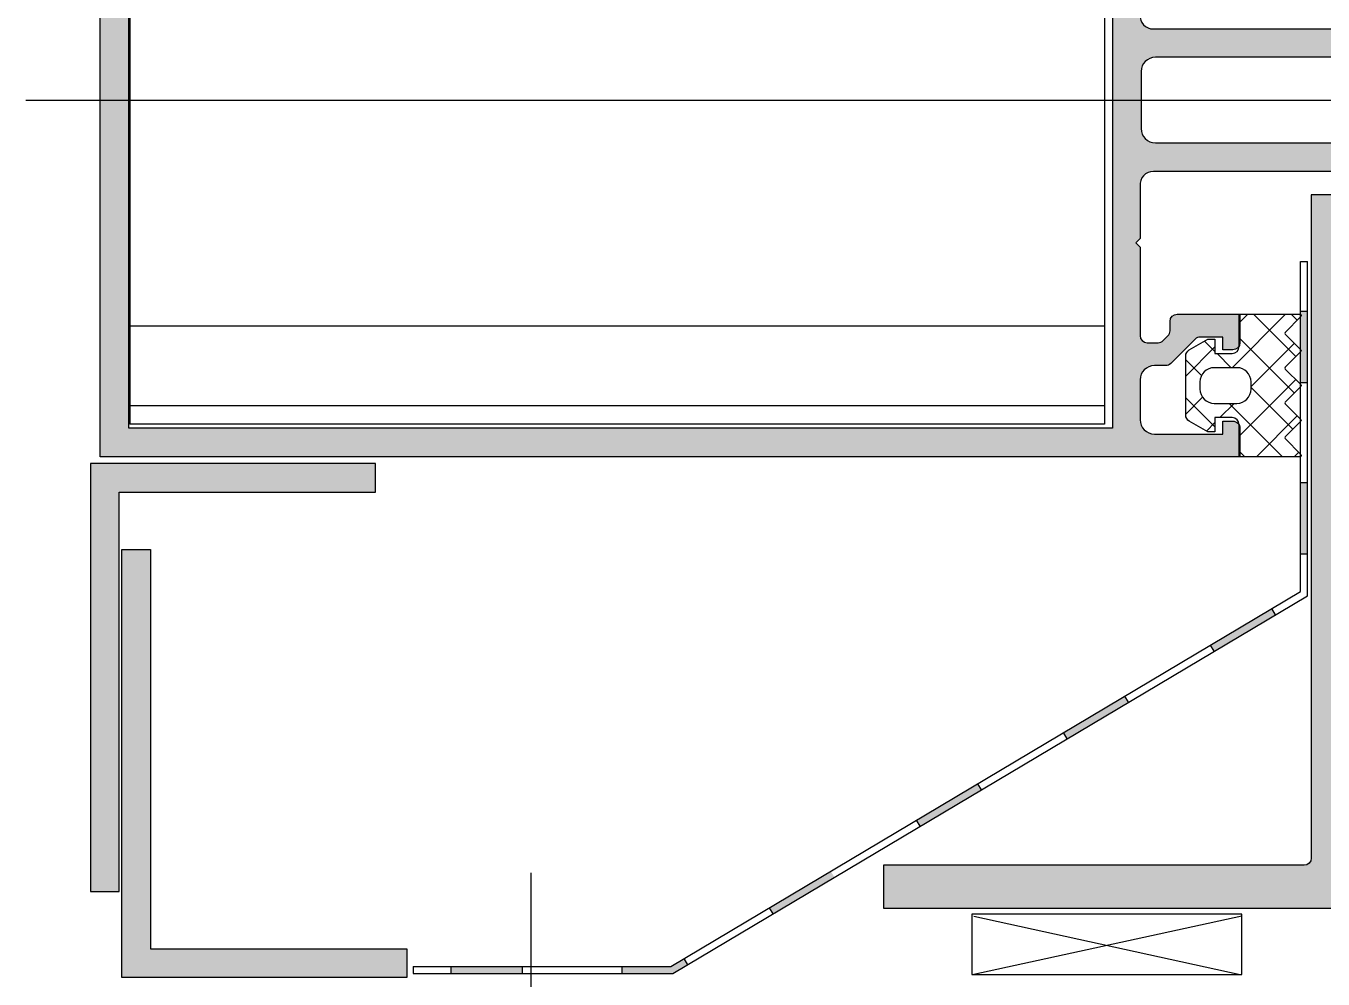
# Model space of a CAD drawing. Header units: millimetres. Extents: x 809 to 8159, y 33 to 4533.
# Drawn here: x 3993.37 to 4002.47, y 1791.98 to 1798.67 of the extents above; entities that cross this region are included whole.
import ezdxf

# ---------------------------------------------------------------- set-up
doc = ezdxf.new("R2010")
doc.units = ezdxf.units.MM
doc.linetypes.add('DASHDOT', pattern=[25.399999999999995, 12.7, -6.349999999999998, 0, -6.349999999999998])
for name, color, linetype in [('EKSEN', 11, 'Continuous'), ('FITILLER', 240, 'Continuous'), ('GORUNUS-TARAMA', 11, 'Continuous')]:
    doc.layers.add(name, color=color, linetype=linetype)

# ---------------------------------------------------------------- blocks, each defined once
blk = doc.blocks.new('ajsdfxcvzx')
h = blk.add_hatch(color=256)
edge = h.paths.add_edge_path()
edge.add_line((35957.79100946785, -6790.879174008876), (35957.72100946785, -6790.879174008876))
edge.add_line((35957.72100946785, -6790.879174008876), (35957.72100946785, -6790.789174008876))
edge.add_line((35957.72100946785, -6790.789174008876), (35957.24100946785, -6790.789174008876))
edge.add_arc((35957.24100946785, -6790.889174008877), 0.1, 90, 180)
edge.add_line((35957.14100946785, -6790.889174008877), (35957.14100946785, -6791.169174008876))
edge.add_arc((35957.24100946785, -6791.169174008876), 0.1, 180, 270)
edge.add_line((35957.24100946785, -6791.269174008876), (35957.32029878973, -6791.269174008876))
edge.add_arc((35957.32029878973, -6791.319174008877), 0.05000000000022739, 404.99999999996317, 449.99999999989575, ccw=False)
edge.add_line((35957.35565412879, -6791.283818669817), (35957.52636480691, -6791.454529347936))
edge.add_arc((35957.56172014597, -6791.419174008876), 0.04999999999986375, 225.0000000000921, 270.0000000000782)
edge.add_line((35957.56172014597, -6791.469174008877), (35957.72100946784, -6791.469174008877))
edge.add_line((35957.72100946785, -6791.469174008877), (35957.72100946785, -6791.379174008876))
edge.add_line((35957.72100946785, -6791.379174008876), (35957.79100946785, -6791.379174008876))
edge.add_arc((35957.79100946785, -6791.429174008877), 0.05, 0, 90, ccw=False)
edge.add_line((35957.84100946785, -6791.429174008877), (35957.84100946785, -6791.629174008876))
edge.add_line((35957.84100946785, -6791.629174008876), (35957.40100946785, -6791.629174008876))
edge.add_arc((35957.40100946785, -6791.579174008876), 0.05, 180, 270, ccw=False)
edge.add_line((35957.35100946785, -6791.579174008876), (35957.35100946785, -6791.512016721351))
edge.add_arc((35957.30100946785, -6791.512016721351), 0.05000000000020464, 360.0000000000783, 405.0000000000369)
edge.add_line((35957.33636480691, -6791.476661382291), (35957.30352209443, -6791.443818669817))
edge.add_arc((35957.26816675538, -6791.479174008877), 0.05000000000000844, 404.9999999998526, 450)
edge.add_line((35957.26816675538, -6791.429174008877), (35957.19100946785, -6791.429174008877))
edge.add_arc((35957.19100946785, -6791.479174008877), 0.05, 90, 180)
edge.add_line((35957.14100946785, -6791.479174008877), (35957.14100946785, -6791.729174008877))
edge.add_line((35957.14100946785, -6791.729174008877), (35957.14100946785, -6792.099174008877))
edge.add_line((35957.14100946785, -6792.099174008876), (35957.11100946785, -6792.129174008876))
edge.add_line((35957.11100946785, -6792.129174008876), (35957.14100946785, -6792.159174008876))
edge.add_line((35957.14100946785, -6792.159174008876), (35957.14100946785, -6792.529174008876))
edge.add_arc((35957.2325411092, -6792.537295531657), 0.0918912427893527, 174.9294740982056, 270.9550491033333)
edge.add_line((35957.23407275056, -6792.629174008876), (35959.51100946785, -6792.629174008876))
edge.add_arc((35959.53100946785, -6792.629174008876), 0.01999999999998181, 180.0000000005211, 360.0000000005211)
edge.add_line((35959.55100946785, -6792.629174008876), (35959.57100946785, -6792.629174008876))
edge.add_arc((35959.59100946785, -6792.629174008876), 0.01999999999998181, 180, 360)
edge.add_line((35959.61100946785, -6792.629174008876), (35960.54100946785, -6792.629174008876))
edge.add_line((35960.54100946785, -6792.629174008876), (35960.54100946785, -6792.769174008877))
edge.add_arc((35960.48100946785, -6792.769174008876), 0.06000000000001365, 270.00000000006514, 360.00000000002166, ccw=False)
edge.add_line((35960.48100946785, -6792.829174008876), (35960.48100946785, -6792.899174008876))
edge.add_arc((35960.45100946786, -6792.899174008877), 0.03000000000001819, 269.9999999998263, 359.99999999982634, ccw=False)
edge.add_line((35960.45100946786, -6792.929174008877), (35960.41100946785, -6792.929174008877))
edge.add_arc((35960.41100946785, -6792.899174008876), 0.0300000000000864, 179.9999999999566, 269.9999999998697, ccw=False)
edge.add_line((35960.38100946785, -6792.899174008876), (35960.38100946785, -6792.829174008876))
edge.add_line((35960.38100946785, -6792.829174008876), (35959.74100946785, -6792.829174008876))
edge.add_line((35959.74100946785, -6792.829174008876), (35959.74100946785, -6793.079174008876))
edge.add_line((35959.74100946785, -6793.079174008876), (35959.69100946785, -6793.129174008876))
edge.add_line((35959.69100946785, -6793.129174008876), (35959.74100946785, -6793.179174008877))
edge.add_line((35959.74100946785, -6793.179174008876), (35959.74100946785, -6793.429174008876))
edge.add_line((35959.74100946785, -6793.429174008876), (35960.38100946785, -6793.429174008876))
edge.add_line((35960.38100946785, -6793.429174008876), (35960.38100946785, -6793.359174008876))
edge.add_arc((35960.41100946785, -6793.359174008876), 0.0300000000000864, 90.00000000013029, 180.0000000000434, ccw=False)
edge.add_line((35960.41100946785, -6793.329174008876), (35960.45100946785, -6793.329174008876))
edge.add_arc((35960.45100946786, -6793.359174008876), 0.03000000000002956, 1.9531398720573634e-10, 90.00000000017371, ccw=False)
edge.add_line((35960.48100946785, -6793.359174008876), (35960.48100946785, -6793.429174008876))
edge.add_arc((35960.48100946785, -6793.489174008876), 0.06000000000001365, 359.99999999997834, 449.99999999993486, ccw=False)
edge.add_line((35960.54100946785, -6793.489174008876), (35960.54100946785, -6793.629174008876))
edge.add_line((35960.54100946785, -6793.629174008876), (35959.61100946785, -6793.629174008876))
edge.add_arc((35959.59100946785, -6793.629174008876), 0.01999999999998181, 360, 540)
edge.add_line((35959.57100946785, -6793.629174008876), (35959.55100946785, -6793.629174008877))
edge.add_arc((35959.53100946785, -6793.629174008876), 0.01999999999998181, 359.9999999994789, 539.9999999994789)
edge.add_line((35959.51100946785, -6793.629174008876), (35957.23407275056, -6793.629174008876))
edge.add_arc((35957.2325411092, -6793.721052486096), 0.09189124278939273, 449.0449508966954, 545.0705259018198)
edge.add_line((35957.14100946785, -6793.729174008876), (35957.14100946785, -6794.099174008876))
edge.add_line((35957.14100946785, -6794.099174008876), (35957.11100946785, -6794.129174008875))
edge.add_line((35957.11100946785, -6794.129174008876), (35957.14100946785, -6794.159174008876))
edge.add_line((35957.14100946785, -6794.159174008876), (35957.14100946785, -6794.529174008876))
edge.add_line((35957.14100946785, -6794.529174008876), (35957.14100946785, -6794.779174008876))
edge.add_arc((35957.19100946785, -6794.779174008876), 0.05, 180, 270)
edge.add_line((35957.19100946785, -6794.829174008876), (35957.26816675538, -6794.829174008876))
edge.add_arc((35957.26816675538, -6794.779174008876), 0.05, 270, 315.0000000001475)
edge.add_line((35957.30352209444, -6794.814529347936), (35957.33636480691, -6794.781686635461))
edge.add_arc((35957.30100946785, -6794.746331296401), 0.05000000000020138, 314.9999999999632, 359.9999999999218)
edge.add_line((35957.35100946785, -6794.746331296401), (35957.35100946785, -6794.679174008876))
edge.add_arc((35957.40100946785, -6794.679174008876), 0.05, 90, 180, ccw=False)
edge.add_line((35957.40100946785, -6794.629174008876), (35957.84100946785, -6794.629174008876))
edge.add_line((35957.84100946785, -6794.629174008876), (35957.84100946785, -6794.829174008876))
edge.add_arc((35957.79100946785, -6794.829174008876), 0.05, 270, 360, ccw=False)
edge.add_line((35957.79100946785, -6794.879174008876), (35957.72100946785, -6794.879174008876))
edge.add_line((35957.72100946785, -6794.879174008876), (35957.72100946785, -6794.789174008876))
edge.add_line((35957.72100946785, -6794.789174008876), (35957.56172014597, -6794.789174008876))
edge.add_arc((35957.56172014597, -6794.839174008875), 0.04999999999986358, 449.9999999999218, 494.9999999999078)
edge.add_line((35957.52636480691, -6794.803818669817), (35957.35565412879, -6794.974529347935))
edge.add_arc((35957.32029878973, -6794.939174008876), 0.05000000000023354, 270.00000000010425, 315.00000000003683, ccw=False)
edge.add_line((35957.32029878973, -6794.989174008876), (35957.24100946785, -6794.989174008876))
edge.add_arc((35957.24100946785, -6795.089174008875), 0.1, 90, 180)
edge.add_line((35957.14100946785, -6795.089174008875), (35957.14100946785, -6795.369174008875))
edge.add_arc((35957.24100946785, -6795.369174008876), 0.1, 180, 270)
edge.add_line((35957.24100946785, -6795.469174008876), (35957.72100946784, -6795.469174008876))
edge.add_line((35957.72100946785, -6795.469174008876), (35957.72100946785, -6795.379174008875))
edge.add_line((35957.72100946785, -6795.379174008876), (35957.79100946785, -6795.379174008876))
edge.add_arc((35957.79100946785, -6795.429174008876), 0.05, 0, 90, ccw=False)
edge.add_line((35957.84100946785, -6795.429174008876), (35957.84100946785, -6795.629174008875))
edge.add_line((35957.84100946785, -6795.629174008876), (35949.84816884593, -6795.629174008876))
edge.add_line((35949.84816884593, -6795.629174008876), (35949.84816884593, -6790.629174008876))
edge.add_line((35949.84816884593, -6790.629174008876), (35957.84100946785, -6790.629174008876))
edge.add_line((35957.84100946785, -6790.629174008876), (35957.84100946785, -6790.829174008876))
edge.add_arc((35957.79100946785, -6790.829174008876), 0.05, 270, 360, ccw=False)
h.paths.add_polyline_path([(35956.94816884593, -6795.427497818223), (35950.04816884593, -6795.427497818223), (35950.04816884593, -6790.827497818223), (35956.94816884593, -6790.827497818223), (35956.94816884593, -6793.127497818223)], flags=16)
edge = h.paths.add_edge_path(flags=16)
edge.add_arc((35959.34816884593, -6792.927497818223), 0.1, 360, 450)
edge.add_line((35959.34816884593, -6792.827497818223), (35957.24816884593, -6792.827497818223))
edge.add_arc((35957.24816884592, -6792.927497818223), 0.1, 90, 180)
edge.add_line((35957.14816884592, -6792.927497818223), (35957.14816884592, -6793.327497818223))
edge.add_arc((35957.24816884592, -6793.327497818223), 0.1, 180, 270)
edge.add_line((35957.24816884592, -6793.427497818222), (35959.34816884592, -6793.427497818222))
edge.add_arc((35959.34816884593, -6793.327497818223), 0.1, 270, 360)
edge.add_line((35959.44816884593, -6793.327497818223), (35959.44816884593, -6792.927497818223))
h = blk.add_hatch(color=256)
edge = h.paths.add_edge_path()
edge.add_arc((35958.98180359095, -6798.191828374045), 0.02999999999965046, 300.0000000311933, 390.000000005558)
edge.add_line((35959.00778435306, -6798.176828374043), (35958.90145319847, -6797.992657411857))
edge.add_line((35958.90145319847, -6797.992657411857), (35959.00778435306, -6797.808486449671))
edge.add_arc((35958.98180359095, -6797.793486449669), 0.02999999999925227, 329.999999994442, 419.9999999688067)
edge.add_line((35958.99680359096, -6797.767505687564), (35958.96072663923, -6797.74667664975))
edge.add_arc((35958.94572663921, -6797.772657411857), 0.03000000000122575, 59.99999997054369, 120.000000017422)
edge.add_line((35958.93072663921, -6797.74667664975), (35958.73680359095, -6797.858638173971))
edge.add_arc((35958.72180359095, -6797.832657411857), 0.02999999999946331, 180, 299.9999999993081, ccw=False)
edge.add_line((35958.69180359095, -6797.832657411857), (35958.69180359095, -6797.702657411857))
edge.add_line((35958.69180359095, -6797.702657411857), (35958.54180359095, -6797.702657411857))
edge.add_line((35958.54180359095, -6797.702657411857), (35958.54180359095, -6797.502657411857))
edge.add_line((35958.54180359095, -6797.502657411857), (35958.69180359095, -6797.502657411857))
edge.add_line((35958.69180359095, -6797.502657411857), (35958.69180359095, -6797.342657385118))
edge.add_arc((35958.71680359095, -6797.342657398488), 0.02500000000145877, -3.064080232206834e-05, 179.9999693591978, ccw=False)
edge.add_line((35958.74180359095, -6797.342657411858), (35958.84180359095, -6797.342657411858))
edge.add_line((35958.84180359095, -6797.342657411858), (35958.94180359095, -6797.442657411857))
edge.add_line((35958.94180359095, -6797.442657411857), (35958.98251426907, -6797.442657411857))
edge.add_line((35958.98251426907, -6797.442657411857), (35959.01180359095, -6797.413368089976))
edge.add_line((35959.01180359095, -6797.413368089976), (35959.01180359095, -6797.342657411858))
edge.add_line((35959.01180359095, -6797.342657411858), (35959.09180359095, -6797.262657411858))
edge.add_line((35959.09180359095, -6797.262657411858), (35959.09180359095, -6797.152657411857))
edge.add_line((35959.09180359095, -6797.152657411857), (35958.96180359095, -6797.152657411857))
edge.add_line((35958.96180359095, -6797.152657411857), (35958.89180359095, -6797.222657411858))
edge.add_line((35958.89180359095, -6797.222657411858), (35958.84180359095, -6797.192657411857))
edge.add_line((35958.84180359095, -6797.192657411857), (35958.54180359095, -6797.192657411857))
edge.add_line((35958.54180359095, -6797.192657411857), (35958.54180359095, -6793.792657411857))
edge.add_line((35958.54180359095, -6793.792657411857), (35958.34180359095, -6793.792657411857))
edge.add_line((35958.34180359095, -6793.792657411857), (35958.34180359095, -6798.442657411857))
edge.add_arc((35958.29180359095, -6798.442657411859), 0.05000000000291038, -89.99999999166238, 2.084391326206969e-09, ccw=False)
edge.add_line((35958.29180359095, -6798.492657411857), (35955.34180359095, -6798.492657411857))
edge.add_line((35955.34180359095, -6798.492657411857), (35955.34180359095, -6798.792657411857))
edge.add_line((35955.34180359095, -6798.792657411857), (35958.59180359095, -6798.792657411857))
edge.add_arc((35958.64180359094, -6798.792657411857), 0.04999999999563443, 0, 180, ccw=False)
edge.add_line((35958.69180359095, -6798.792657411857), (35958.84180359095, -6798.792657411857))
edge.add_line((35958.84180359095, -6798.792657411857), (35958.89180359095, -6798.762657411858))
edge.add_line((35958.89180359095, -6798.762657411858), (35958.96180359095, -6798.832657411857))
edge.add_line((35958.96180359095, -6798.832657411857), (35959.09180359095, -6798.832657411857))
edge.add_line((35959.09180359095, -6798.832657411857), (35959.09180359095, -6798.722657411858))
edge.add_line((35959.09180359095, -6798.722657411858), (35959.01180359095, -6798.642657411858))
edge.add_line((35959.01180359095, -6798.642657411858), (35959.01180359095, -6798.571946733739))
edge.add_line((35959.01180359095, -6798.571946733739), (35958.98251426907, -6798.542657411857))
edge.add_line((35958.98251426907, -6798.542657411857), (35958.94180359095, -6798.542657411857))
edge.add_line((35958.94180359095, -6798.542657411857), (35958.84180359095, -6798.642657411858))
edge.add_line((35958.84180359095, -6798.642657411858), (35958.74180359095, -6798.642657411858))
edge.add_arc((35958.71680359095, -6798.642657411858), 0.02500000000145519, -180, 0, ccw=False)
edge.add_line((35958.69180359095, -6798.642657411858), (35958.69180359095, -6798.482657411857))
edge.add_line((35958.69180359095, -6798.482657411857), (35958.54180359095, -6798.482657411857))
edge.add_line((35958.54180359095, -6798.482657411857), (35958.54180359095, -6798.282657411857))
edge.add_line((35958.54180359095, -6798.282657411857), (35958.69180359095, -6798.282657411857))
edge.add_line((35958.69180359095, -6798.282657411857), (35958.69180359095, -6798.152657411857))
edge.add_arc((35958.72180359095, -6798.152657411858), 0.02999999999883585, 59.999999971412194, 179.999999998263, ccw=False)
edge.add_line((35958.73680359096, -6798.12667664975), (35958.93072663921, -6798.238638173965))
edge.add_arc((35958.94572663921, -6798.212657411858), 0.02999999999758778, 239.999999982578, 300.0000000294563)
edge.add_line((35958.96072663923, -6798.238638173965), (35958.99680359096, -6798.21780913615))
h = blk.add_hatch(color=256)
h.paths.add_polyline_path([(35958.26535951857, -6794.60856517535), (35958.26535951857, -6794.629831169789, -0.5435929324231409), (35958.26886528726, -6794.64624507669), (35958.26535951857, -6794.649750845379), (35958.26535951857, -6794.876951570211), (35958.26738333692, -6794.878975388557, -0.4142135623738858), (35958.2673833369, -6794.891608894428), (35958.26535951857, -6794.893632712766), (35958.26535951857, -6795.10856517535), (35958.31535951857, -6795.10856517535), (35958.31535951857, -6794.60856517535)])
h.paths.add_polyline_path([(35958.26535951857, -6795.80856517535), (35958.26535951857, -6796.30856517535), (35958.31535951857, -6796.30856517535), (35958.31535951857, -6795.80856517535)])
for points in [[(35949.77938826274, -6795.676028217558), (35949.77938826274, -6798.676028217558), (35949.97938826274, -6798.676028217558), (35949.97938826274, -6795.876028217558), (35951.77938826274, -6795.876028217558), (35951.77938826274, -6795.676028217558)], [(35949.99928870768, -6799.279247683626), (35949.99928870768, -6796.279247683626), (35950.19928870768, -6796.279247683626), (35950.19928870768, -6799.079247683626), (35951.99928870768, -6799.079247683626), (35951.99928870768, -6799.279247683626)], [(35954.54183296116, -6798.789829997947), (35954.56740162515, -6798.83279793275), (35954.99708097318, -6798.577111292744), (35954.97151230918, -6798.534143357942)], [(35952.3070158945, -6799.20150586544), (35952.3070158945, -6799.251505865439), (35952.8070158945, -6799.251505865439), (35952.8070158945, -6799.235063465906, -0.0434347581785503), (35952.65725948905, -6799.20150586544)]]:
    blk.add_hatch(color=256).paths.add_polyline_path(points)
h = blk.add_hatch(color=256)
h.paths.add_polyline_path([(35957.63552426696, -6796.948886189907), (35957.66109293096, -6796.99185412471), (35958.09077227899, -6796.736167484704), (35958.06520361499, -6796.693199549902)])
h.paths.add_polyline_path([(35956.60429383169, -6797.56253412592), (35956.62986249569, -6797.605502060724), (35956.89487007684, -6797.447805633588), (35956.87244946379, -6797.402964407512)])
h.paths.add_polyline_path([(35956.87244946379, -6797.402964407512), (35956.89487007684, -6797.447805633588), (35957.05954184372, -6797.349815420718), (35957.03397317972, -6797.306847485915)])
h.paths.add_polyline_path([(35955.7122217048, -6798.093373985492), (35955.67080849087, -6798.176200413349), (35956.02831140845, -6797.963463356731), (35956.00274274445, -6797.920495421929)])
h.paths.add_polyline_path([(35955.57306339643, -6798.176182061934), (35955.59863206042, -6798.219149996737), (35955.67080849087, -6798.176200413349), (35955.7122217048, -6798.093373985492)])
h = blk.add_hatch(color=256)
h.paths.add_polyline_path([(35952.65725948905, -6799.20150586544, 0.0434347581785632), (35952.8070158945, -6799.235063465906), (35952.8070158945, -6799.20150586544)])
h.paths.add_polyline_path([(35953.5070158945, -6799.20150586544), (35953.5070158945, -6799.251505865439), (35953.86376630213, -6799.251505865439), (35953.96719082282, -6799.189961673686), (35953.94162215882, -6799.146993738883), (35953.8500149673, -6799.20150586544)])
at = {"layer": 'FITILLER'}
h = blk.add_hatch(dxfattribs=at)
h.set_pattern_fill('NET', color=256, scale=1.499999999999999, angle=225, style=0)
h.set_pattern_definition([(135, (35971.45091613437, -6782.882584502277), (0.1325825214724776, 0.1325825214724776), []), (44.99999999999994, (35971.45091613437, -6782.882584502277), (0.1325825214724777, -0.1325825214724775), [])])
edge = h.paths.add_edge_path(flags=16)
edge.add_arc((35957.81928337396, -6795.104174008879), 0.1000000000058208, 1.563306236941951e-09, 90)
edge.add_line((35957.81928337396, -6795.004174008876), (35957.66100946785, -6795.004174008876))
edge.add_arc((35957.66100946785, -6795.104174008871), 0.09999999999490683, 90.00000000416884, 180.0000000026055)
edge.add_line((35957.56100946786, -6795.104174008876), (35957.56100946786, -6795.154174008876))
edge.add_arc((35957.66100946785, -6795.154174008881), 0.09999999999854481, 179.9999999973945, 269.9999999958312)
edge.add_line((35957.66100946785, -6795.254174008876), (35957.81928337396, -6795.254174008876))
edge.add_arc((35957.81928337396, -6795.154174008873), 0.1000000000030923, 270, 359.9999999984367)
edge.add_line((35957.91928337397, -6795.154174008876), (35957.91928337397, -6795.104174008876))
edge = h.paths.add_edge_path()
edge.add_line((35957.83600946785, -6794.629174008876), (35958.26179421945, -6794.629174008876))
edge.add_arc((35958.26179421945, -6794.639174008877), 0.01000000000021828, -45.00000000736952, 90, ccw=False)
edge.add_line((35958.26886528726, -6794.64624507669), (35958.15807590909, -6794.757034454777))
edge.add_arc((35958.16439266202, -6794.763351207712), 0.008933237672353924, 135.0000000082495, 224.9999999958752)
edge.add_line((35958.15807590909, -6794.769667960648), (35958.26738333691, -6794.878975388556))
edge.add_arc((35958.26106658397, -6794.885292141488), 0.008933237675569474, -45.00000001237419, 44.999999946378125, ccw=False)
edge.add_line((35958.2673833369, -6794.891608894428), (35958.15807590909, -6795.000916322163))
edge.add_arc((35958.16439266202, -6795.007233075099), 0.008933237672997033, 135.0000000041248, 224.9999999917505)
edge.add_line((35958.15807590909, -6795.013549828034), (35958.26738333691, -6795.122857255943))
edge.add_arc((35958.26106658397, -6795.129174008875), 0.008933237674926363, -45.00000001237419, 44.99999994225328, ccw=False)
edge.add_line((35958.2673833369, -6795.135490761814), (35958.15807590909, -6795.244798189549))
edge.add_arc((35958.16439266202, -6795.251114942485), 0.008933237672997033, 135.0000000041248, 224.9999999958752)
edge.add_line((35958.15807590909, -6795.257431695421), (35958.26738333691, -6795.366739123322))
edge.add_arc((35958.26106658397, -6795.373055876258), 0.008933237672997033, -44.999999991750485, 44.99999999587533, ccw=False)
edge.add_line((35958.26738333691, -6795.379372629193), (35958.15807590909, -6795.488680056937))
edge.add_arc((35958.16439266202, -6795.494996809872), 0.008933237672353924, 135.0000000082495, 224.9999999917505)
edge.add_line((35958.15807590909, -6795.501313562807), (35958.26886528735, -6795.612102941064))
edge.add_arc((35958.26179421954, -6795.619174008876), 0.01000000000007886, -90, 45, ccw=False)
edge.add_line((35958.26179421954, -6795.629174008876), (35957.83600946785, -6795.629174008876))
edge.add_line((35957.83600946785, -6795.629174008876), (35957.83600946785, -6795.404174008876))
edge.add_arc((35957.78600946785, -6795.404174008878), 0.05000000000291038, 2.084408315922602e-09, 90)
edge.add_line((35957.78600946785, -6795.354174008876), (35957.66600946785, -6795.354174008876))
edge.add_line((35957.66600946785, -6795.354174008876), (35957.66600946785, -6795.454174008876))
edge.add_line((35957.66600946785, -6795.454174008876), (35957.61600946785, -6795.454174008876))
edge.add_line((35957.61600946785, -6795.454174008876), (35957.48600946785, -6795.379118473881))
edge.add_arc((35957.51100946785, -6795.335817203691), 0.0499999999982555, 180.0000000020844, 240.0000000065478, ccw=False)
edge.add_line((35957.46100946785, -6795.335817203692), (35957.46100946785, -6794.922530814059))
edge.add_arc((35957.51100946785, -6794.922530814061), 0.04999999999563443, 119.9999999934522, 179.9999999979156, ccw=False)
edge.add_line((35957.48600946785, -6794.879229543871), (35957.61600946785, -6794.804174008876))
edge.add_line((35957.61600946785, -6794.804174008876), (35957.66600946785, -6794.804174008876))
edge.add_line((35957.66600946785, -6794.804174008876), (35957.66600946785, -6794.904174008876))
edge.add_line((35957.66600946785, -6794.904174008876), (35957.78600946785, -6794.904174008876))
edge.add_arc((35957.78600946785, -6794.854174008875), 0.05000000000109139, 270, 359.9999999989578)
edge.add_line((35957.83600946785, -6794.854174008876), (35957.83600946785, -6794.629174008876))
for p, q in [((35958.26535951857, -6794.259919583675), (35958.31535951857, -6794.259919583675)), ((35958.26535951857, -6796.574094010624), (35958.26535951857, -6794.259919583675)), ((35958.31535951857, -6796.60252374097), (35958.31535951857, -6794.259919583675)), ((35958.26535951857, -6794.60856517535), (35958.31535951857, -6794.60856517535)), ((35958.26535951857, -6795.10856517535), (35958.31535951857, -6795.10856517535)), ((35958.26535951857, -6795.80856517535), (35958.31535951857, -6795.80856517535)), ((35958.26535951857, -6796.30856517535), (35958.31535951857, -6796.30856517535)), ((35953.8500149673, -6799.20150586544), (35958.26535951857, -6796.574094010624)), ((35953.86376630213, -6799.251505865439), (35958.31535951857, -6796.60252374097)), ((35958.09077227899, -6796.736167484704), (35958.06520361499, -6796.693199549902)), ((35957.66109293096, -6796.99185412471), (35957.63552426696, -6796.948886189907)), ((35957.05954184372, -6797.349815420717), (35957.03397317972, -6797.306847485915)), ((35956.62986249569, -6797.605502060724), (35956.60429383169, -6797.56253412592)), ((35956.02831140845, -6797.963463356731), (35956.00274274445, -6797.920495421928)), ((35955.59863206042, -6798.219149996737), (35955.57306339643, -6798.176182061934)), ((35952.86755224483, -6798.545679080165), (35952.86755224483, -6799.814862108434)), ((35954.56740162515, -6798.83279793275), (35954.54183296116, -6798.789829997947)), ((35957.85537977153, -6798.848890497543), (35955.97414858807, -6799.258186114705)), ((35955.97414858807, -6798.848890497543), (35957.84174762484, -6799.258186114705)), ((35953.94162215882, -6799.146993738883), (35953.96719082282, -6799.189961673686)), ((35952.04143267939, -6799.20150586544), (35953.8500149673, -6799.20150586544)), ((35952.04143267939, -6799.20150586544), (35952.04143267939, -6799.251505865439)), ((35952.04143267939, -6799.251505865439), (35953.86376630213, -6799.251505865439)), ((35952.3070158945, -6799.20150586544), (35952.3070158945, -6799.251505865439)), ((35952.8070158945, -6799.20150586544), (35952.8070158945, -6799.251505865439)), ((35953.5070158945, -6799.20150586544), (35953.5070158945, -6799.251505865439))]:
    blk.add_line(p, q)
for points in [[(35957.14100946785, -6792.529174008876, 0.4453624046904348), (35957.23407275056, -6792.629174008876), (35959.51100946785, -6792.629174008876, 0.9999999999999998)], [(35959.51100946785, -6793.629174008876), (35957.23407275056, -6793.629174008876, 0.4453624046904188), (35957.14100946785, -6793.729174008876), (35957.14100946785, -6794.099174008876), (35957.11100946785, -6794.129174008876), (35957.14100946785, -6794.159174008876), (35957.14100946785, -6794.529174008876), (35957.14100946785, -6794.779174008876, 0.4142135623730951), (35957.19100946785, -6794.829174008876), (35957.26816675538, -6794.829174008876, 0.1989123673803266), (35957.30352209444, -6794.814529347936), (35957.33636480691, -6794.781686635461, 0.1989123673794533), (35957.35100946785, -6794.746331296401), (35957.35100946785, -6794.679174008876, -0.4142135623730951), (35957.40100946785, -6794.629174008876), (35957.84100946785, -6794.629174008876), (35957.84100946785, -6794.829174008876, -0.4142135623730951), (35957.79100946785, -6794.879174008876), (35957.72100946785, -6794.879174008876), (35957.72100946785, -6794.789174008876), (35957.56172014597, -6794.789174008876, 0.1989123673795947), (35957.52636480691, -6794.803818669817), (35957.35565412879, -6794.974529347935, -0.1989123673793523), (35957.32029878973, -6794.989174008876), (35957.24100946785, -6794.989174008876, 0.4142135623730951), (35957.14100946785, -6795.089174008875), (35957.14100946785, -6795.369174008876, 0.4142135623730951), (35957.24100946785, -6795.469174008876), (35957.72100946785, -6795.469174008876), (35957.72100946785, -6795.379174008876), (35957.79100946785, -6795.379174008876, -0.4142135623730951), (35957.84100946785, -6795.429174008876), (35957.84100946785, -6795.629174008876), (35949.84816884593, -6795.629174008876), (35949.84816884593, -6790.629174008876)], [(35958.54180359095, -6793.792657411857), (35958.34180359095, -6793.792657411857), (35958.34180359095, -6798.442657411857, -0.4142135623730951), (35958.29180359095, -6798.492657411857), (35955.34180359095, -6798.492657411857), (35955.34180359095, -6798.792657411857), (35958.59180359095, -6798.792657411857, -1)]]:
    blk.add_lwpolyline(points, format="xyb")
for points in [[(35956.94816884593, -6795.427497818223), (35950.04816884593, -6795.427497818223), (35950.04816884593, -6790.827497818223), (35956.94816884593, -6790.827497818223), (35956.94816884593, -6793.127497818223)], [(35949.77938826274, -6795.676028217558), (35949.77938826274, -6798.676028217558), (35949.97938826274, -6798.676028217558), (35949.97938826274, -6795.876028217558), (35951.77938826274, -6795.876028217558), (35951.77938826274, -6795.676028217558)], [(35949.99928870768, -6799.279247683626), (35949.99928870768, -6796.279247683626), (35950.19928870768, -6796.279247683626), (35950.19928870768, -6799.079247683626), (35951.99928870768, -6799.079247683626), (35951.99928870768, -6799.279247683626)], [(35955.96051644138, -6798.835247490125), (35955.96051644138, -6799.258186114705), (35957.85537977153, -6799.258186114705), (35957.85537977153, -6798.835247490125)]]:
    blk.add_lwpolyline(points, close=True)
blk.add_lwpolyline([(35959.44816884593, -6792.927497818223, 0.4142135623730951), (35959.34816884593, -6792.827497818223), (35957.24816884592, -6792.827497818223, 0.4142135623730784), (35957.14816884592, -6792.927497818223), (35957.14816884592, -6793.327497818223, 0.4142135623730951), (35957.24816884592, -6793.427497818222), (35959.34816884593, -6793.427497818222, 0.4142135623730951), (35959.44816884593, -6793.327497818223)], format="xyb", close=True)
at = {"layer": 'EKSEN', "linetype": 'DASHDOT', "ltscale": 5}
blk.add_line((35949.32667944864, -6793.129174008876), (35963.13644711673, -6793.129174008876), dxfattribs=at)
at = {"layer": 'FITILLER'}
for points in [[(35957.83600946785, -6794.629174008876), (35958.26179421945, -6794.629174008876, -0.6681786380582106), (35958.26886528726, -6794.64624507669), (35958.15807590909, -6794.757034454777, 0.4142135623730951), (35958.15807590909, -6794.769667960648), (35958.26738333691, -6794.878975388556, -0.4142135623730951), (35958.2673833369, -6794.891608894428), (35958.15807590909, -6795.000916322163, 0.4142135623730951), (35958.15807590909, -6795.013549828034), (35958.26738333691, -6795.122857255943, -0.4142135623730951), (35958.2673833369, -6795.135490761814), (35958.15807590909, -6795.244798189549, 0.4142135623730951), (35958.15807590909, -6795.257431695421), (35958.26738333691, -6795.366739123322, -0.4142135623730951), (35958.26738333691, -6795.379372629193), (35958.15807590909, -6795.488680056937, 0.4142135623730951), (35958.15807590909, -6795.501313562807), (35958.26886528735, -6795.612102941064, -0.6681786379192965), (35958.26179421954, -6795.629174008876), (35957.83600946785, -6795.629174008876), (35957.83600946785, -6795.404174008876, 0.4142135623730951), (35957.78600946785, -6795.354174008876), (35957.66600946785, -6795.354174008876), (35957.66600946785, -6795.454174008876), (35957.61600946785, -6795.454174008876), (35957.48600946785, -6795.379118473881, -0.2679491924311166), (35957.46100946785, -6795.335817203692), (35957.46100946785, -6794.922530814059, -0.2679491924311237), (35957.48600946785, -6794.879229543871), (35957.61600946785, -6794.804174008876), (35957.66600946785, -6794.804174008876), (35957.66600946785, -6794.904174008876), (35957.78600946785, -6794.904174008876, 0.4142135623730951), (35957.83600946785, -6794.854174008876)], [(35957.91928337397, -6795.104174008876, 0.4142135623731117), (35957.81928337396, -6795.004174008876), (35957.66100946785, -6795.004174008876, 0.4142135623730904), (35957.56100946786, -6795.104174008876), (35957.56100946786, -6795.154174008876, 0.4142135623730951), (35957.66100946785, -6795.254174008876), (35957.81928337396, -6795.254174008876, 0.4142135623730951), (35957.91928337397, -6795.154174008876)]]:
    blk.add_lwpolyline(points, format="xyb", close=True, dxfattribs=at)
at = {"layer": 'GORUNUS-TARAMA'}
for p, q in [((35950.05600946785, -6790.848349959686), (35950.05600946785, -6795.399306884583)), ((35956.89034791364, -6790.848349959686), (35956.89034791364, -6795.399306884583)), ((35956.89034791364, -6794.713459334052), (35950.05600946785, -6794.713459334052)), ((35956.89034791364, -6795.270968928119), (35950.05600946785, -6795.270968928119)), ((35956.89034791364, -6795.399306884583), (35950.05600946785, -6795.399306884583))]:
    blk.add_line(p, q, dxfattribs=at)

msp = doc.modelspace()

# ---------------------------------------------------------------- block references
at = {"layer": 'GORUNUS-TARAMA'}
msp.add_blockref('ajsdfxcvzx', (-31955.95567726321, 8591.274052643628), dxfattribs=at)

doc.saveas('drawing.dxf')
